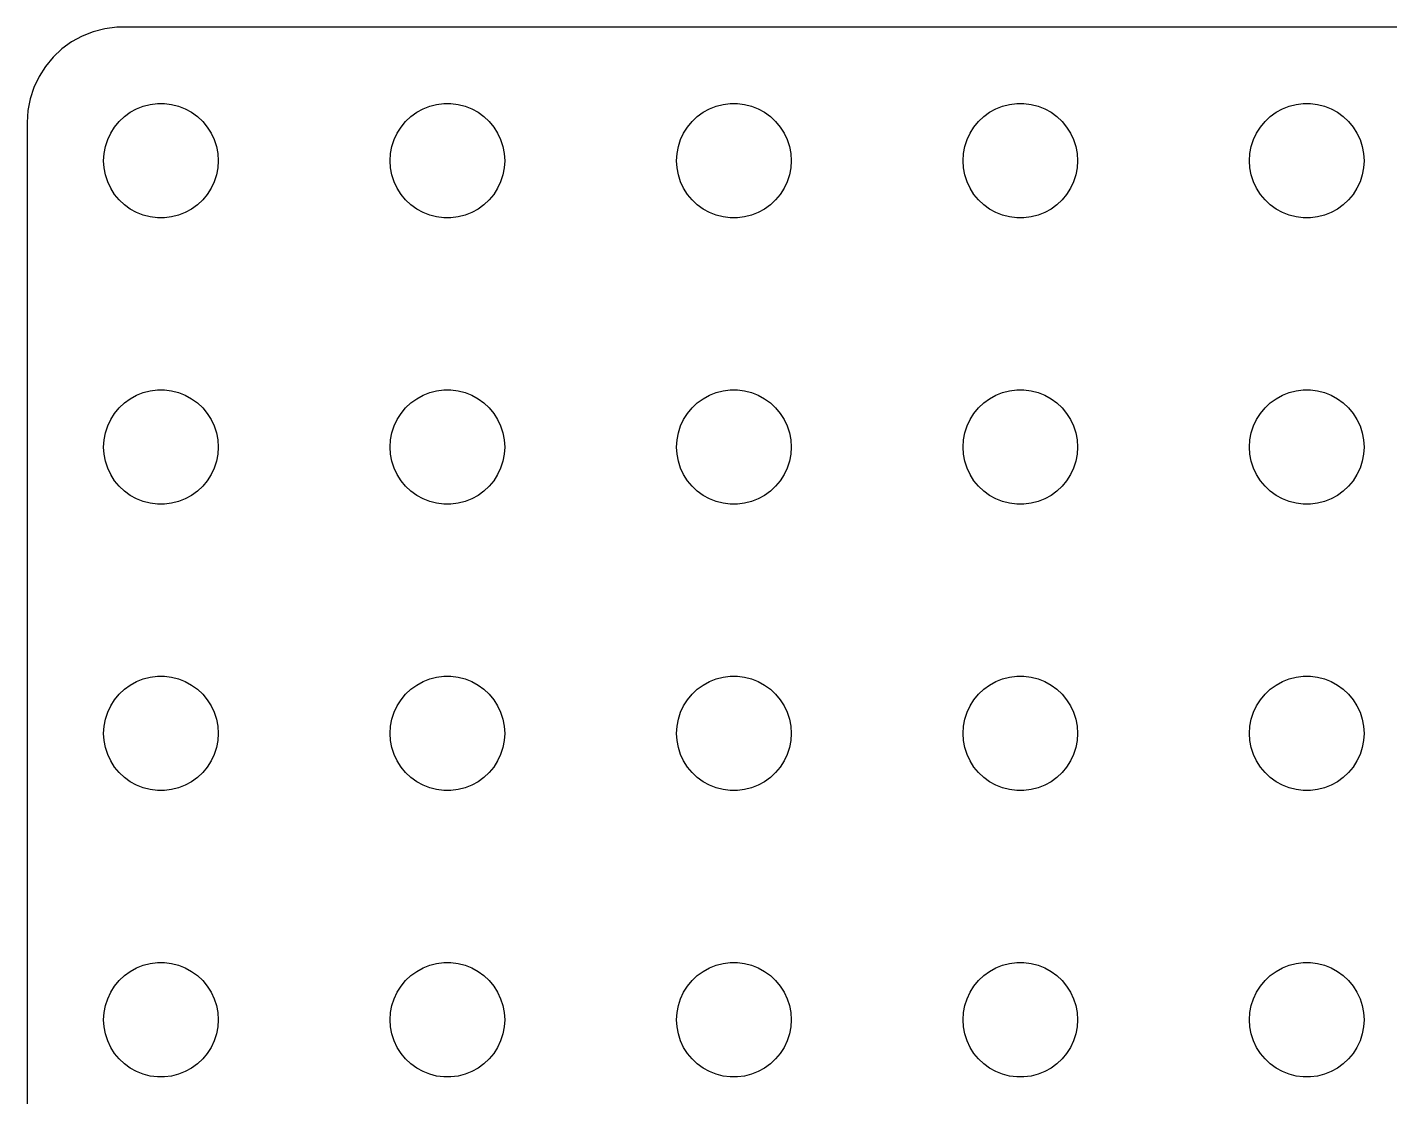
# Model space of a CAD drawing. Header units: metres. Extents: x -134 to 134, y 518 to 1078.
# Drawn here: x -134.5 to -63.2, y 794 to 850 of the extents above; entities that cross this region are included whole.
import ezdxf

# ---------------------------------------------------------------- set-up
doc = ezdxf.new("R2010")
doc.units = ezdxf.units.M

msp = doc.modelspace()

# ---------------------------------------------------------------- linework, layer by layer
for p, q in [((-131.045, 849.755), (-131.629, 849.524)), ((-130.437, 849.911), (-131.045, 849.755)), ((-129.814, 849.99), (-130.437, 849.911)), ((129.814, 849.99), (-129.814, 849.99)), ((-132.179, 849.222), (-132.687, 848.853)), ((-131.629, 849.524), (-132.179, 849.222)), ((-133.145, 848.423), (-133.545, 847.939)), ((-132.687, 848.853), (-133.145, 848.423)), ((-133.545, 847.939), (-133.882, 847.409)), ((-133.882, 847.409), (-134.149, 846.841)), ((-134.343, 846.243), (-134.461, 845.627)), ((-134.149, 846.841), (-134.343, 846.243)), ((-134.461, 845.627), (-134.5, 845)), ((-129.412, 845.312), (-129.107, 845.533)), ((-129.107, 845.533), (-128.777, 845.714)), ((-128.777, 845.714), (-128.427, 845.853)), ((-128.427, 845.853), (-128.062, 845.947)), ((-128.062, 845.947), (-127.688, 845.994)), ((-127.688, 845.994), (-127.312, 845.994)), ((-127.312, 845.994), (-126.938, 845.947)), ((-126.938, 845.947), (-126.573, 845.853)), ((-126.573, 845.853), (-126.223, 845.714)), ((-126.223, 845.714), (-125.893, 845.533)), ((-125.893, 845.533), (-125.588, 845.312)), ((-114.412, 845.312), (-114.107, 845.533)), ((-114.107, 845.533), (-113.777, 845.714)), ((-113.777, 845.714), (-113.427, 845.853)), ((-113.427, 845.853), (-113.062, 845.947)), ((-113.062, 845.947), (-112.688, 845.994)), ((-112.688, 845.994), (-112.312, 845.994)), ((-112.312, 845.994), (-111.938, 845.947)), ((-111.938, 845.947), (-111.573, 845.853)), ((-111.573, 845.853), (-111.223, 845.714)), ((-111.223, 845.714), (-110.893, 845.533)), ((-110.893, 845.533), (-110.588, 845.312)), ((-99.4123, 845.312), (-99.1075, 845.533)), ((-99.1075, 845.533), (-98.7773, 845.714)), ((-98.7773, 845.714), (-98.427, 845.853)), ((-98.427, 845.853), (-98.0621, 845.947)), ((-98.0621, 845.947), (-97.6884, 845.994)), ((-97.6884, 845.994), (-97.3116, 845.994)), ((-97.3116, 845.994), (-96.9379, 845.947)), ((-96.9379, 845.947), (-96.573, 845.853)), ((-96.573, 845.853), (-96.2227, 845.714)), ((-96.2227, 845.714), (-95.8925, 845.533)), ((-95.8925, 845.533), (-95.5877, 845.312)), ((-84.4123, 845.312), (-84.1075, 845.533)), ((-84.1075, 845.533), (-83.7773, 845.714)), ((-83.7773, 845.714), (-83.427, 845.853)), ((-83.427, 845.853), (-83.0621, 845.947)), ((-83.0621, 845.947), (-82.6884, 845.994)), ((-82.6884, 845.994), (-82.3116, 845.994)), ((-82.3116, 845.994), (-81.9379, 845.947)), ((-81.9379, 845.947), (-81.573, 845.853)), ((-81.573, 845.853), (-81.2227, 845.714)), ((-81.2227, 845.714), (-80.8925, 845.533)), ((-80.8925, 845.533), (-80.5877, 845.312)), ((-69.4123, 845.312), (-69.1075, 845.533)), ((-69.1075, 845.533), (-68.7773, 845.714)), ((-68.7773, 845.714), (-68.427, 845.853)), ((-68.427, 845.853), (-68.0621, 845.947)), ((-68.0621, 845.947), (-67.6884, 845.994)), ((-67.6884, 845.994), (-67.3116, 845.994)), ((-67.3116, 845.994), (-66.9379, 845.947)), ((-66.9379, 845.947), (-66.573, 845.853)), ((-66.573, 845.853), (-66.2227, 845.714)), ((-66.2227, 845.714), (-65.8925, 845.533)), ((-65.8925, 845.533), (-65.5877, 845.312)), ((-134.5, 845), (-134.5, 751)), ((-130.129, 844.445), (-129.927, 844.763)), ((-129.927, 844.763), (-129.687, 845.054)), ((-129.687, 845.054), (-129.412, 845.312)), ((-125.588, 845.312), (-125.313, 845.054)), ((-125.313, 845.054), (-125.073, 844.763)), ((-125.073, 844.763), (-124.871, 844.445)), ((-115.129, 844.445), (-114.927, 844.763)), ((-114.927, 844.763), (-114.687, 845.054)), ((-114.687, 845.054), (-114.412, 845.312)), ((-110.588, 845.312), (-110.313, 845.054)), ((-110.313, 845.054), (-110.073, 844.763)), ((-110.073, 844.763), (-109.871, 844.445)), ((-100.129, 844.445), (-99.927, 844.763)), ((-99.927, 844.763), (-99.6869, 845.054)), ((-99.6869, 845.054), (-99.4123, 845.312)), ((-95.5877, 845.312), (-95.3131, 845.054)), ((-95.3131, 845.054), (-95.073, 844.763)), ((-95.073, 844.763), (-94.8711, 844.445)), ((-85.1289, 844.445), (-84.927, 844.763)), ((-84.927, 844.763), (-84.6869, 845.054)), ((-84.6869, 845.054), (-84.4123, 845.312)), ((-80.5877, 845.312), (-80.3131, 845.054)), ((-80.3131, 845.054), (-80.073, 844.763)), ((-80.073, 844.763), (-79.8711, 844.445)), ((-70.1289, 844.445), (-69.927, 844.763)), ((-69.927, 844.763), (-69.6869, 845.054)), ((-69.6869, 845.054), (-69.4123, 845.312)), ((-65.5877, 845.312), (-65.3131, 845.054)), ((-65.3131, 845.054), (-65.073, 844.763)), ((-65.073, 844.763), (-64.8711, 844.445)), ((-130.406, 843.746), (-130.289, 844.104)), ((-130.289, 844.104), (-130.129, 844.445)), ((-124.871, 844.445), (-124.711, 844.104)), ((-124.711, 844.104), (-124.594, 843.746)), ((-115.406, 843.746), (-115.289, 844.104)), ((-115.289, 844.104), (-115.129, 844.445)), ((-109.871, 844.445), (-109.711, 844.104)), ((-109.711, 844.104), (-109.594, 843.746)), ((-100.406, 843.746), (-100.289, 844.104)), ((-100.289, 844.104), (-100.129, 844.445)), ((-94.8711, 844.445), (-94.7107, 844.104)), ((-94.7107, 844.104), (-94.5943, 843.746)), ((-85.4057, 843.746), (-85.2893, 844.104)), ((-85.2893, 844.104), (-85.1289, 844.445)), ((-79.8711, 844.445), (-79.7107, 844.104)), ((-79.7107, 844.104), (-79.5943, 843.746)), ((-70.4057, 843.746), (-70.2893, 844.104)), ((-70.2893, 844.104), (-70.1289, 844.445)), ((-64.8711, 844.445), (-64.7107, 844.104)), ((-64.7107, 844.104), (-64.5943, 843.746)), ((-130.5, 843), (-130.476, 843.376)), ((-130.476, 843.376), (-130.406, 843.746)), ((-124.594, 843.746), (-124.524, 843.376)), ((-124.524, 843.376), (-124.5, 843)), ((-115.5, 843), (-115.476, 843.376)), ((-115.476, 843.376), (-115.406, 843.746)), ((-109.594, 843.746), (-109.524, 843.376)), ((-109.524, 843.376), (-109.5, 843)), ((-100.5, 843), (-100.476, 843.376)), ((-100.476, 843.376), (-100.406, 843.746)), ((-94.5943, 843.746), (-94.5237, 843.376)), ((-94.5237, 843.376), (-94.5, 843)), ((-85.5, 843), (-85.4763, 843.376)), ((-85.4763, 843.376), (-85.4057, 843.746)), ((-79.5943, 843.746), (-79.5237, 843.376)), ((-79.5237, 843.376), (-79.5, 843)), ((-70.5, 843), (-70.4763, 843.376)), ((-70.4763, 843.376), (-70.4057, 843.746)), ((-64.5943, 843.746), (-64.5237, 843.376)), ((-64.5237, 843.376), (-64.5, 843)), ((-130.476, 842.624), (-130.5, 843)), ((-130.406, 842.254), (-130.476, 842.624)), ((-124.524, 842.624), (-124.594, 842.254)), ((-124.5, 843), (-124.524, 842.624)), ((-115.476, 842.624), (-115.5, 843)), ((-115.406, 842.254), (-115.476, 842.624)), ((-109.524, 842.624), (-109.594, 842.254)), ((-109.5, 843), (-109.524, 842.624)), ((-100.476, 842.624), (-100.5, 843)), ((-100.406, 842.254), (-100.476, 842.624)), ((-94.5237, 842.624), (-94.5943, 842.254)), ((-94.5, 843), (-94.5237, 842.624)), ((-85.4763, 842.624), (-85.5, 843)), ((-85.4057, 842.254), (-85.4763, 842.624)), ((-79.5237, 842.624), (-79.5943, 842.254)), ((-79.5, 843), (-79.5237, 842.624)), ((-70.4763, 842.624), (-70.5, 843)), ((-70.4057, 842.254), (-70.4763, 842.624)), ((-64.5237, 842.624), (-64.5943, 842.254)), ((-64.5, 843), (-64.5237, 842.624)), ((-130.289, 841.896), (-130.406, 842.254)), ((-130.129, 841.555), (-130.289, 841.896)), ((-124.711, 841.896), (-124.871, 841.555)), ((-124.594, 842.254), (-124.711, 841.896)), ((-115.289, 841.896), (-115.406, 842.254)), ((-115.129, 841.555), (-115.289, 841.896)), ((-109.711, 841.896), (-109.871, 841.555)), ((-109.594, 842.254), (-109.711, 841.896)), ((-100.289, 841.896), (-100.406, 842.254)), ((-100.129, 841.555), (-100.289, 841.896)), ((-94.7107, 841.896), (-94.8711, 841.555)), ((-94.5943, 842.254), (-94.7107, 841.896)), ((-85.2893, 841.896), (-85.4057, 842.254)), ((-85.1289, 841.555), (-85.2893, 841.896)), ((-79.7107, 841.896), (-79.8711, 841.555)), ((-79.5943, 842.254), (-79.7107, 841.896)), ((-70.2893, 841.896), (-70.4057, 842.254)), ((-70.1289, 841.555), (-70.2893, 841.896)), ((-64.7107, 841.896), (-64.8711, 841.555)), ((-64.5943, 842.254), (-64.7107, 841.896)), ((-129.927, 841.237), (-130.129, 841.555)), ((-129.687, 840.946), (-129.927, 841.237)), ((-125.073, 841.237), (-125.313, 840.946)), ((-124.871, 841.555), (-125.073, 841.237)), ((-114.927, 841.237), (-115.129, 841.555)), ((-114.687, 840.946), (-114.927, 841.237)), ((-110.073, 841.237), (-110.313, 840.946)), ((-109.871, 841.555), (-110.073, 841.237)), ((-99.927, 841.237), (-100.129, 841.555)), ((-99.6869, 840.946), (-99.927, 841.237)), ((-95.073, 841.237), (-95.3131, 840.946)), ((-94.8711, 841.555), (-95.073, 841.237)), ((-84.927, 841.237), (-85.1289, 841.555)), ((-84.6869, 840.946), (-84.927, 841.237)), ((-80.073, 841.237), (-80.3131, 840.946)), ((-79.8711, 841.555), (-80.073, 841.237)), ((-69.927, 841.237), (-70.1289, 841.555)), ((-69.6869, 840.946), (-69.927, 841.237)), ((-65.073, 841.237), (-65.3131, 840.946)), ((-64.8711, 841.555), (-65.073, 841.237)), ((-129.412, 840.688), (-129.687, 840.946)), ((-129.107, 840.467), (-129.412, 840.688)), ((-128.777, 840.286), (-129.107, 840.467)), ((-125.893, 840.467), (-126.223, 840.286)), ((-125.588, 840.688), (-125.893, 840.467)), ((-125.313, 840.946), (-125.588, 840.688)), ((-114.412, 840.688), (-114.687, 840.946)), ((-114.107, 840.467), (-114.412, 840.688)), ((-113.777, 840.286), (-114.107, 840.467)), ((-110.893, 840.467), (-111.223, 840.286)), ((-110.588, 840.688), (-110.893, 840.467)), ((-110.313, 840.946), (-110.588, 840.688)), ((-99.4123, 840.688), (-99.6869, 840.946)), ((-99.1075, 840.467), (-99.4123, 840.688)), ((-98.7773, 840.286), (-99.1075, 840.467)), ((-95.8925, 840.467), (-96.2227, 840.286)), ((-95.5877, 840.688), (-95.8925, 840.467)), ((-95.3131, 840.946), (-95.5877, 840.688)), ((-84.4123, 840.688), (-84.6869, 840.946)), ((-84.1075, 840.467), (-84.4123, 840.688)), ((-83.7773, 840.286), (-84.1075, 840.467)), ((-80.8925, 840.467), (-81.2227, 840.286)), ((-80.5877, 840.688), (-80.8925, 840.467)), ((-80.3131, 840.946), (-80.5877, 840.688)), ((-69.4123, 840.688), (-69.6869, 840.946)), ((-69.1075, 840.467), (-69.4123, 840.688)), ((-68.7773, 840.286), (-69.1075, 840.467)), ((-65.8925, 840.467), (-66.2227, 840.286)), ((-65.5877, 840.688), (-65.8925, 840.467)), ((-65.3131, 840.946), (-65.5877, 840.688)), ((-128.427, 840.147), (-128.777, 840.286)), ((-128.062, 840.053), (-128.427, 840.147)), ((-127.688, 840.006), (-128.062, 840.053)), ((-127.312, 840.006), (-127.688, 840.006)), ((-126.938, 840.053), (-127.312, 840.006)), ((-126.573, 840.147), (-126.938, 840.053)), ((-126.223, 840.286), (-126.573, 840.147)), ((-113.427, 840.147), (-113.777, 840.286)), ((-113.062, 840.053), (-113.427, 840.147)), ((-112.688, 840.006), (-113.062, 840.053)), ((-112.312, 840.006), (-112.688, 840.006)), ((-111.938, 840.053), (-112.312, 840.006)), ((-111.573, 840.147), (-111.938, 840.053)), ((-111.223, 840.286), (-111.573, 840.147)), ((-98.427, 840.147), (-98.7773, 840.286)), ((-98.0621, 840.053), (-98.427, 840.147)), ((-97.6884, 840.006), (-98.0621, 840.053)), ((-97.3116, 840.006), (-97.6884, 840.006)), ((-96.9379, 840.053), (-97.3116, 840.006)), ((-96.573, 840.147), (-96.9379, 840.053)), ((-96.2227, 840.286), (-96.573, 840.147)), ((-83.427, 840.147), (-83.7773, 840.286)), ((-83.0621, 840.053), (-83.427, 840.147)), ((-82.6884, 840.006), (-83.0621, 840.053)), ((-82.3116, 840.006), (-82.6884, 840.006)), ((-81.9379, 840.053), (-82.3116, 840.006)), ((-81.573, 840.147), (-81.9379, 840.053)), ((-81.2227, 840.286), (-81.573, 840.147)), ((-68.427, 840.147), (-68.7773, 840.286)), ((-68.0621, 840.053), (-68.427, 840.147)), ((-67.6884, 840.006), (-68.0621, 840.053)), ((-67.3116, 840.006), (-67.6884, 840.006)), ((-66.9379, 840.053), (-67.3116, 840.006)), ((-66.573, 840.147), (-66.9379, 840.053)), ((-66.2227, 840.286), (-66.573, 840.147)), ((-129.412, 830.312), (-129.107, 830.533)), ((-129.107, 830.533), (-128.777, 830.714)), ((-128.777, 830.714), (-128.427, 830.853)), ((-128.427, 830.853), (-128.062, 830.947)), ((-128.062, 830.947), (-127.688, 830.994)), ((-127.688, 830.994), (-127.312, 830.994)), ((-127.312, 830.994), (-126.938, 830.947)), ((-126.938, 830.947), (-126.573, 830.853)), ((-126.573, 830.853), (-126.223, 830.714)), ((-126.223, 830.714), (-125.893, 830.533)), ((-125.893, 830.533), (-125.588, 830.312)), ((-114.412, 830.312), (-114.107, 830.533)), ((-114.107, 830.533), (-113.777, 830.714)), ((-113.777, 830.714), (-113.427, 830.853)), ((-113.427, 830.853), (-113.062, 830.947)), ((-113.062, 830.947), (-112.688, 830.994)), ((-112.688, 830.994), (-112.312, 830.994)), ((-112.312, 830.994), (-111.938, 830.947)), ((-111.938, 830.947), (-111.573, 830.853)), ((-111.573, 830.853), (-111.223, 830.714)), ((-111.223, 830.714), (-110.893, 830.533)), ((-110.893, 830.533), (-110.588, 830.312)), ((-99.4123, 830.312), (-99.1075, 830.533)), ((-99.1075, 830.533), (-98.7773, 830.714)), ((-98.7773, 830.714), (-98.427, 830.853)), ((-98.427, 830.853), (-98.0621, 830.947)), ((-98.0621, 830.947), (-97.6884, 830.994)), ((-97.6884, 830.994), (-97.3116, 830.994)), ((-97.3116, 830.994), (-96.9379, 830.947)), ((-96.9379, 830.947), (-96.573, 830.853)), ((-96.573, 830.853), (-96.2227, 830.714)), ((-96.2227, 830.714), (-95.8925, 830.533)), ((-95.8925, 830.533), (-95.5877, 830.312)), ((-84.4123, 830.312), (-84.1075, 830.533)), ((-84.1075, 830.533), (-83.7773, 830.714)), ((-83.7773, 830.714), (-83.427, 830.853)), ((-83.427, 830.853), (-83.0621, 830.947)), ((-83.0621, 830.947), (-82.6884, 830.994)), ((-82.6884, 830.994), (-82.3116, 830.994)), ((-82.3116, 830.994), (-81.9379, 830.947)), ((-81.9379, 830.947), (-81.573, 830.853)), ((-81.573, 830.853), (-81.2227, 830.714)), ((-81.2227, 830.714), (-80.8925, 830.533)), ((-80.8925, 830.533), (-80.5877, 830.312)), ((-69.4123, 830.312), (-69.1075, 830.533)), ((-69.1075, 830.533), (-68.7773, 830.714)), ((-68.7773, 830.714), (-68.427, 830.853)), ((-68.427, 830.853), (-68.0621, 830.947)), ((-68.0621, 830.947), (-67.6884, 830.994)), ((-67.6884, 830.994), (-67.3116, 830.994)), ((-67.3116, 830.994), (-66.9379, 830.947)), ((-66.9379, 830.947), (-66.573, 830.853)), ((-66.573, 830.853), (-66.2227, 830.714)), ((-66.2227, 830.714), (-65.8925, 830.533)), ((-65.8925, 830.533), (-65.5877, 830.312)), ((-130.129, 829.445), (-129.927, 829.763)), ((-129.927, 829.763), (-129.687, 830.054)), ((-129.687, 830.054), (-129.412, 830.312)), ((-125.588, 830.312), (-125.313, 830.054)), ((-125.313, 830.054), (-125.073, 829.763)), ((-125.073, 829.763), (-124.871, 829.445)), ((-115.129, 829.445), (-114.927, 829.763)), ((-114.927, 829.763), (-114.687, 830.054)), ((-114.687, 830.054), (-114.412, 830.312)), ((-110.588, 830.312), (-110.313, 830.054)), ((-110.313, 830.054), (-110.073, 829.763)), ((-110.073, 829.763), (-109.871, 829.445)), ((-100.129, 829.445), (-99.927, 829.763)), ((-99.927, 829.763), (-99.6869, 830.054)), ((-99.6869, 830.054), (-99.4123, 830.312)), ((-95.5877, 830.312), (-95.3131, 830.054)), ((-95.3131, 830.054), (-95.073, 829.763)), ((-95.073, 829.763), (-94.8711, 829.445)), ((-85.1289, 829.445), (-84.927, 829.763)), ((-84.927, 829.763), (-84.6869, 830.054)), ((-84.6869, 830.054), (-84.4123, 830.312)), ((-80.5877, 830.312), (-80.3131, 830.054)), ((-80.3131, 830.054), (-80.073, 829.763)), ((-80.073, 829.763), (-79.8711, 829.445)), ((-70.1289, 829.445), (-69.927, 829.763)), ((-69.927, 829.763), (-69.6869, 830.054)), ((-69.6869, 830.054), (-69.4123, 830.312)), ((-65.5877, 830.312), (-65.3131, 830.054)), ((-65.3131, 830.054), (-65.073, 829.763)), ((-65.073, 829.763), (-64.8711, 829.445)), ((-130.406, 828.746), (-130.289, 829.104)), ((-130.289, 829.104), (-130.129, 829.445)), ((-124.871, 829.445), (-124.711, 829.104)), ((-124.711, 829.104), (-124.594, 828.746)), ((-115.406, 828.746), (-115.289, 829.104)), ((-115.289, 829.104), (-115.129, 829.445)), ((-109.871, 829.445), (-109.711, 829.104)), ((-109.711, 829.104), (-109.594, 828.746)), ((-100.406, 828.746), (-100.289, 829.104)), ((-100.289, 829.104), (-100.129, 829.445)), ((-94.8711, 829.445), (-94.7107, 829.104)), ((-94.7107, 829.104), (-94.5943, 828.746)), ((-85.4057, 828.746), (-85.2893, 829.104)), ((-85.2893, 829.104), (-85.1289, 829.445)), ((-79.8711, 829.445), (-79.7107, 829.104)), ((-79.7107, 829.104), (-79.5943, 828.746)), ((-70.4057, 828.746), (-70.2893, 829.104)), ((-70.2893, 829.104), (-70.1289, 829.445)), ((-64.8711, 829.445), (-64.7107, 829.104)), ((-64.7107, 829.104), (-64.5943, 828.746)), ((-130.5, 828), (-130.476, 828.376)), ((-130.476, 828.376), (-130.406, 828.746)), ((-124.594, 828.746), (-124.524, 828.376)), ((-124.524, 828.376), (-124.5, 828)), ((-115.5, 828), (-115.476, 828.376)), ((-115.476, 828.376), (-115.406, 828.746)), ((-109.594, 828.746), (-109.524, 828.376)), ((-109.524, 828.376), (-109.5, 828)), ((-100.5, 828), (-100.476, 828.376)), ((-100.476, 828.376), (-100.406, 828.746)), ((-94.5943, 828.746), (-94.5237, 828.376)), ((-94.5237, 828.376), (-94.5, 828)), ((-85.5, 828), (-85.4763, 828.376)), ((-85.4763, 828.376), (-85.4057, 828.746)), ((-79.5943, 828.746), (-79.5237, 828.376)), ((-79.5237, 828.376), (-79.5, 828)), ((-70.5, 828), (-70.4763, 828.376)), ((-70.4763, 828.376), (-70.4057, 828.746)), ((-64.5943, 828.746), (-64.5237, 828.376)), ((-64.5237, 828.376), (-64.5, 828)), ((-130.476, 827.624), (-130.5, 828)), ((-130.406, 827.254), (-130.476, 827.624)), ((-124.524, 827.624), (-124.594, 827.254)), ((-124.5, 828), (-124.524, 827.624)), ((-115.476, 827.624), (-115.5, 828)), ((-115.406, 827.254), (-115.476, 827.624)), ((-109.524, 827.624), (-109.594, 827.254)), ((-109.5, 828), (-109.524, 827.624)), ((-100.476, 827.624), (-100.5, 828)), ((-100.406, 827.254), (-100.476, 827.624)), ((-94.5237, 827.624), (-94.5943, 827.254)), ((-94.5, 828), (-94.5237, 827.624)), ((-85.4763, 827.624), (-85.5, 828)), ((-85.4057, 827.254), (-85.4763, 827.624)), ((-79.5237, 827.624), (-79.5943, 827.254)), ((-79.5, 828), (-79.5237, 827.624)), ((-70.4763, 827.624), (-70.5, 828)), ((-70.4057, 827.254), (-70.4763, 827.624)), ((-64.5237, 827.624), (-64.5943, 827.254)), ((-64.5, 828), (-64.5237, 827.624)), ((-130.289, 826.896), (-130.406, 827.254)), ((-130.129, 826.555), (-130.289, 826.896)), ((-124.711, 826.896), (-124.871, 826.555)), ((-124.594, 827.254), (-124.711, 826.896)), ((-115.289, 826.896), (-115.406, 827.254)), ((-115.129, 826.555), (-115.289, 826.896)), ((-109.711, 826.896), (-109.871, 826.555)), ((-109.594, 827.254), (-109.711, 826.896)), ((-100.289, 826.896), (-100.406, 827.254)), ((-100.129, 826.555), (-100.289, 826.896)), ((-94.7107, 826.896), (-94.8711, 826.555)), ((-94.5943, 827.254), (-94.7107, 826.896)), ((-85.2893, 826.896), (-85.4057, 827.254)), ((-85.1289, 826.555), (-85.2893, 826.896)), ((-79.7107, 826.896), (-79.8711, 826.555)), ((-79.5943, 827.254), (-79.7107, 826.896)), ((-70.2893, 826.896), (-70.4057, 827.254)), ((-70.1289, 826.555), (-70.2893, 826.896)), ((-64.7107, 826.896), (-64.8711, 826.555)), ((-64.5943, 827.254), (-64.7107, 826.896)), ((-129.927, 826.237), (-130.129, 826.555)), ((-129.687, 825.946), (-129.927, 826.237)), ((-125.073, 826.237), (-125.313, 825.946)), ((-124.871, 826.555), (-125.073, 826.237)), ((-114.927, 826.237), (-115.129, 826.555)), ((-114.687, 825.946), (-114.927, 826.237)), ((-110.073, 826.237), (-110.313, 825.946)), ((-109.871, 826.555), (-110.073, 826.237)), ((-99.927, 826.237), (-100.129, 826.555)), ((-99.6869, 825.946), (-99.927, 826.237)), ((-95.073, 826.237), (-95.3131, 825.946)), ((-94.8711, 826.555), (-95.073, 826.237)), ((-84.927, 826.237), (-85.1289, 826.555)), ((-84.6869, 825.946), (-84.927, 826.237)), ((-80.073, 826.237), (-80.3131, 825.946)), ((-79.8711, 826.555), (-80.073, 826.237)), ((-69.927, 826.237), (-70.1289, 826.555)), ((-69.6869, 825.946), (-69.927, 826.237)), ((-65.073, 826.237), (-65.3131, 825.946)), ((-64.8711, 826.555), (-65.073, 826.237)), ((-129.412, 825.688), (-129.687, 825.946)), ((-129.107, 825.467), (-129.412, 825.688)), ((-128.777, 825.286), (-129.107, 825.467)), ((-125.893, 825.467), (-126.223, 825.286)), ((-125.588, 825.688), (-125.893, 825.467)), ((-125.313, 825.946), (-125.588, 825.688)), ((-114.412, 825.688), (-114.687, 825.946)), ((-114.107, 825.467), (-114.412, 825.688)), ((-113.777, 825.286), (-114.107, 825.467)), ((-110.893, 825.467), (-111.223, 825.286)), ((-110.588, 825.688), (-110.893, 825.467)), ((-110.313, 825.946), (-110.588, 825.688)), ((-99.4123, 825.688), (-99.6869, 825.946)), ((-99.1075, 825.467), (-99.4123, 825.688)), ((-98.7773, 825.286), (-99.1075, 825.467)), ((-95.8925, 825.467), (-96.2227, 825.286)), ((-95.5877, 825.688), (-95.8925, 825.467)), ((-95.3131, 825.946), (-95.5877, 825.688)), ((-84.4123, 825.688), (-84.6869, 825.946)), ((-84.1075, 825.467), (-84.4123, 825.688)), ((-83.7773, 825.286), (-84.1075, 825.467)), ((-80.8925, 825.467), (-81.2227, 825.286)), ((-80.5877, 825.688), (-80.8925, 825.467)), ((-80.3131, 825.946), (-80.5877, 825.688)), ((-69.4123, 825.688), (-69.6869, 825.946)), ((-69.1075, 825.467), (-69.4123, 825.688)), ((-68.7773, 825.286), (-69.1075, 825.467)), ((-65.8925, 825.467), (-66.2227, 825.286)), ((-65.5877, 825.688), (-65.8925, 825.467)), ((-65.3131, 825.946), (-65.5877, 825.688)), ((-128.427, 825.147), (-128.777, 825.286)), ((-128.062, 825.053), (-128.427, 825.147)), ((-127.688, 825.006), (-128.062, 825.053)), ((-127.312, 825.006), (-127.688, 825.006)), ((-126.938, 825.053), (-127.312, 825.006)), ((-126.573, 825.147), (-126.938, 825.053)), ((-126.223, 825.286), (-126.573, 825.147)), ((-113.427, 825.147), (-113.777, 825.286)), ((-113.062, 825.053), (-113.427, 825.147)), ((-112.688, 825.006), (-113.062, 825.053)), ((-112.312, 825.006), (-112.688, 825.006)), ((-111.938, 825.053), (-112.312, 825.006)), ((-111.573, 825.147), (-111.938, 825.053)), ((-111.223, 825.286), (-111.573, 825.147)), ((-98.427, 825.147), (-98.7773, 825.286)), ((-98.0621, 825.053), (-98.427, 825.147)), ((-97.6884, 825.006), (-98.0621, 825.053)), ((-97.3116, 825.006), (-97.6884, 825.006)), ((-96.9379, 825.053), (-97.3116, 825.006)), ((-96.573, 825.147), (-96.9379, 825.053)), ((-96.2227, 825.286), (-96.573, 825.147)), ((-83.427, 825.147), (-83.7773, 825.286)), ((-83.0621, 825.053), (-83.427, 825.147)), ((-82.6884, 825.006), (-83.0621, 825.053)), ((-82.3116, 825.006), (-82.6884, 825.006)), ((-81.9379, 825.053), (-82.3116, 825.006)), ((-81.573, 825.147), (-81.9379, 825.053)), ((-81.2227, 825.286), (-81.573, 825.147)), ((-68.427, 825.147), (-68.7773, 825.286)), ((-68.0621, 825.053), (-68.427, 825.147)), ((-67.6884, 825.006), (-68.0621, 825.053)), ((-67.3116, 825.006), (-67.6884, 825.006)), ((-66.9379, 825.053), (-67.3116, 825.006)), ((-66.573, 825.147), (-66.9379, 825.053)), ((-66.2227, 825.286), (-66.573, 825.147)), ((-129.412, 815.312), (-129.107, 815.533)), ((-129.107, 815.533), (-128.777, 815.714)), ((-128.777, 815.714), (-128.427, 815.853)), ((-128.427, 815.853), (-128.062, 815.947)), ((-128.062, 815.947), (-127.688, 815.994)), ((-127.688, 815.994), (-127.312, 815.994)), ((-127.312, 815.994), (-126.938, 815.947)), ((-126.938, 815.947), (-126.573, 815.853)), ((-126.573, 815.853), (-126.223, 815.714)), ((-126.223, 815.714), (-125.893, 815.533)), ((-125.893, 815.533), (-125.588, 815.312)), ((-114.412, 815.312), (-114.107, 815.533)), ((-114.107, 815.533), (-113.777, 815.714)), ((-113.777, 815.714), (-113.427, 815.853)), ((-113.427, 815.853), (-113.062, 815.947)), ((-113.062, 815.947), (-112.688, 815.994)), ((-112.688, 815.994), (-112.312, 815.994)), ((-112.312, 815.994), (-111.938, 815.947)), ((-111.938, 815.947), (-111.573, 815.853)), ((-111.573, 815.853), (-111.223, 815.714)), ((-111.223, 815.714), (-110.893, 815.533)), ((-110.893, 815.533), (-110.588, 815.312)), ((-99.4123, 815.312), (-99.1075, 815.533)), ((-99.1075, 815.533), (-98.7773, 815.714)), ((-98.7773, 815.714), (-98.427, 815.853)), ((-98.427, 815.853), (-98.0621, 815.947)), ((-98.0621, 815.947), (-97.6884, 815.994)), ((-97.6884, 815.994), (-97.3116, 815.994)), ((-97.3116, 815.994), (-96.9379, 815.947)), ((-96.9379, 815.947), (-96.573, 815.853)), ((-96.573, 815.853), (-96.2227, 815.714)), ((-96.2227, 815.714), (-95.8925, 815.533)), ((-95.8925, 815.533), (-95.5877, 815.312)), ((-84.4123, 815.312), (-84.1075, 815.533)), ((-84.1075, 815.533), (-83.7773, 815.714)), ((-83.7773, 815.714), (-83.427, 815.853)), ((-83.427, 815.853), (-83.0621, 815.947)), ((-83.0621, 815.947), (-82.6884, 815.994)), ((-82.6884, 815.994), (-82.3116, 815.994)), ((-82.3116, 815.994), (-81.9379, 815.947)), ((-81.9379, 815.947), (-81.573, 815.853)), ((-81.573, 815.853), (-81.2227, 815.714)), ((-81.2227, 815.714), (-80.8925, 815.533)), ((-80.8925, 815.533), (-80.5877, 815.312)), ((-69.4123, 815.312), (-69.1075, 815.533)), ((-69.1075, 815.533), (-68.7773, 815.714)), ((-68.7773, 815.714), (-68.427, 815.853)), ((-68.427, 815.853), (-68.0621, 815.947)), ((-68.0621, 815.947), (-67.6884, 815.994)), ((-67.6884, 815.994), (-67.3116, 815.994)), ((-67.3116, 815.994), (-66.9379, 815.947)), ((-66.9379, 815.947), (-66.573, 815.853)), ((-66.573, 815.853), (-66.2227, 815.714)), ((-66.2227, 815.714), (-65.8925, 815.533)), ((-65.8925, 815.533), (-65.5877, 815.312)), ((-130.129, 814.445), (-129.927, 814.763)), ((-129.927, 814.763), (-129.687, 815.054)), ((-129.687, 815.054), (-129.412, 815.312)), ((-125.588, 815.312), (-125.313, 815.054)), ((-125.313, 815.054), (-125.073, 814.763)), ((-125.073, 814.763), (-124.871, 814.445)), ((-115.129, 814.445), (-114.927, 814.763)), ((-114.927, 814.763), (-114.687, 815.054)), ((-114.687, 815.054), (-114.412, 815.312)), ((-110.588, 815.312), (-110.313, 815.054)), ((-110.313, 815.054), (-110.073, 814.763)), ((-110.073, 814.763), (-109.871, 814.445)), ((-100.129, 814.445), (-99.927, 814.763)), ((-99.927, 814.763), (-99.6869, 815.054)), ((-99.6869, 815.054), (-99.4123, 815.312)), ((-95.5877, 815.312), (-95.3131, 815.054)), ((-95.3131, 815.054), (-95.073, 814.763)), ((-95.073, 814.763), (-94.8711, 814.445)), ((-85.1289, 814.445), (-84.927, 814.763)), ((-84.927, 814.763), (-84.6869, 815.054)), ((-84.6869, 815.054), (-84.4123, 815.312)), ((-80.5877, 815.312), (-80.3131, 815.054)), ((-80.3131, 815.054), (-80.073, 814.763)), ((-80.073, 814.763), (-79.8711, 814.445)), ((-70.1289, 814.445), (-69.927, 814.763)), ((-69.927, 814.763), (-69.6869, 815.054)), ((-69.6869, 815.054), (-69.4123, 815.312)), ((-65.5877, 815.312), (-65.3131, 815.054)), ((-65.3131, 815.054), (-65.073, 814.763)), ((-65.073, 814.763), (-64.8711, 814.445)), ((-130.406, 813.746), (-130.289, 814.104)), ((-130.289, 814.104), (-130.129, 814.445)), ((-124.871, 814.445), (-124.711, 814.104)), ((-124.711, 814.104), (-124.594, 813.746)), ((-115.406, 813.746), (-115.289, 814.104)), ((-115.289, 814.104), (-115.129, 814.445)), ((-109.871, 814.445), (-109.711, 814.104)), ((-109.711, 814.104), (-109.594, 813.746)), ((-100.406, 813.746), (-100.289, 814.104)), ((-100.289, 814.104), (-100.129, 814.445)), ((-94.8711, 814.445), (-94.7107, 814.104)), ((-94.7107, 814.104), (-94.5943, 813.746)), ((-85.4057, 813.746), (-85.2893, 814.104)), ((-85.2893, 814.104), (-85.1289, 814.445)), ((-79.8711, 814.445), (-79.7107, 814.104)), ((-79.7107, 814.104), (-79.5943, 813.746)), ((-70.4057, 813.746), (-70.2893, 814.104)), ((-70.2893, 814.104), (-70.1289, 814.445)), ((-64.8711, 814.445), (-64.7107, 814.104)), ((-64.7107, 814.104), (-64.5943, 813.746)), ((-130.5, 813), (-130.476, 813.376)), ((-130.476, 813.376), (-130.406, 813.746)), ((-124.594, 813.746), (-124.524, 813.376)), ((-124.524, 813.376), (-124.5, 813)), ((-115.5, 813), (-115.476, 813.376)), ((-115.476, 813.376), (-115.406, 813.746)), ((-109.594, 813.746), (-109.524, 813.376)), ((-109.524, 813.376), (-109.5, 813)), ((-100.5, 813), (-100.476, 813.376)), ((-100.476, 813.376), (-100.406, 813.746)), ((-94.5943, 813.746), (-94.5237, 813.376)), ((-94.5237, 813.376), (-94.5, 813)), ((-85.5, 813), (-85.4763, 813.376)), ((-85.4763, 813.376), (-85.4057, 813.746)), ((-79.5943, 813.746), (-79.5237, 813.376)), ((-79.5237, 813.376), (-79.5, 813)), ((-70.5, 813), (-70.4763, 813.376)), ((-70.4763, 813.376), (-70.4057, 813.746)), ((-64.5943, 813.746), (-64.5237, 813.376)), ((-64.5237, 813.376), (-64.5, 813)), ((-130.476, 812.624), (-130.5, 813)), ((-130.406, 812.254), (-130.476, 812.624)), ((-124.524, 812.624), (-124.594, 812.254)), ((-124.5, 813), (-124.524, 812.624)), ((-115.476, 812.624), (-115.5, 813)), ((-115.406, 812.254), (-115.476, 812.624)), ((-109.524, 812.624), (-109.594, 812.254)), ((-109.5, 813), (-109.524, 812.624)), ((-100.476, 812.624), (-100.5, 813)), ((-100.406, 812.254), (-100.476, 812.624)), ((-94.5237, 812.624), (-94.5943, 812.254)), ((-94.5, 813), (-94.5237, 812.624)), ((-85.4763, 812.624), (-85.5, 813)), ((-85.4057, 812.254), (-85.4763, 812.624)), ((-79.5237, 812.624), (-79.5943, 812.254)), ((-79.5, 813), (-79.5237, 812.624)), ((-70.4763, 812.624), (-70.5, 813)), ((-70.4057, 812.254), (-70.4763, 812.624)), ((-64.5237, 812.624), (-64.5943, 812.254)), ((-64.5, 813), (-64.5237, 812.624)), ((-130.289, 811.896), (-130.406, 812.254)), ((-124.594, 812.254), (-124.711, 811.896)), ((-115.289, 811.896), (-115.406, 812.254)), ((-109.594, 812.254), (-109.711, 811.896)), ((-100.289, 811.896), (-100.406, 812.254)), ((-94.5943, 812.254), (-94.7107, 811.896)), ((-85.2893, 811.896), (-85.4057, 812.254)), ((-79.5943, 812.254), (-79.7107, 811.896)), ((-70.2893, 811.896), (-70.4057, 812.254)), ((-64.5943, 812.254), (-64.7107, 811.896)), ((-130.129, 811.555), (-130.289, 811.896)), ((-129.927, 811.237), (-130.129, 811.555)), ((-129.687, 810.946), (-129.927, 811.237)), ((-125.073, 811.237), (-125.313, 810.946)), ((-124.871, 811.555), (-125.073, 811.237)), ((-124.711, 811.896), (-124.871, 811.555)), ((-115.129, 811.555), (-115.289, 811.896)), ((-114.927, 811.237), (-115.129, 811.555)), ((-114.687, 810.946), (-114.927, 811.237)), ((-110.073, 811.237), (-110.313, 810.946)), ((-109.871, 811.555), (-110.073, 811.237)), ((-109.711, 811.896), (-109.871, 811.555)), ((-100.129, 811.555), (-100.289, 811.896)), ((-99.927, 811.237), (-100.129, 811.555)), ((-99.6869, 810.946), (-99.927, 811.237)), ((-95.073, 811.237), (-95.3131, 810.946)), ((-94.8711, 811.555), (-95.073, 811.237)), ((-94.7107, 811.896), (-94.8711, 811.555)), ((-85.1289, 811.555), (-85.2893, 811.896)), ((-84.927, 811.237), (-85.1289, 811.555)), ((-84.6869, 810.946), (-84.927, 811.237)), ((-80.073, 811.237), (-80.3131, 810.946)), ((-79.8711, 811.555), (-80.073, 811.237)), ((-79.7107, 811.896), (-79.8711, 811.555)), ((-70.1289, 811.555), (-70.2893, 811.896)), ((-69.927, 811.237), (-70.1289, 811.555)), ((-69.6869, 810.946), (-69.927, 811.237)), ((-65.073, 811.237), (-65.3131, 810.946)), ((-64.8711, 811.555), (-65.073, 811.237)), ((-64.7107, 811.896), (-64.8711, 811.555)), ((-129.412, 810.688), (-129.687, 810.946)), ((-129.107, 810.467), (-129.412, 810.688)), ((-125.588, 810.688), (-125.893, 810.467)), ((-125.313, 810.946), (-125.588, 810.688)), ((-114.412, 810.688), (-114.687, 810.946)), ((-114.107, 810.467), (-114.412, 810.688)), ((-110.588, 810.688), (-110.893, 810.467)), ((-110.313, 810.946), (-110.588, 810.688)), ((-99.4123, 810.688), (-99.6869, 810.946)), ((-99.1075, 810.467), (-99.4123, 810.688)), ((-95.5877, 810.688), (-95.8925, 810.467)), ((-95.3131, 810.946), (-95.5877, 810.688)), ((-84.4123, 810.688), (-84.6869, 810.946)), ((-84.1075, 810.467), (-84.4123, 810.688)), ((-80.5877, 810.688), (-80.8925, 810.467)), ((-80.3131, 810.946), (-80.5877, 810.688)), ((-69.4123, 810.688), (-69.6869, 810.946)), ((-69.1075, 810.467), (-69.4123, 810.688)), ((-65.5877, 810.688), (-65.8925, 810.467)), ((-65.3131, 810.946), (-65.5877, 810.688)), ((-128.777, 810.286), (-129.107, 810.467)), ((-128.427, 810.147), (-128.777, 810.286)), ((-128.062, 810.053), (-128.427, 810.147)), ((-127.688, 810.006), (-128.062, 810.053)), ((-127.312, 810.006), (-127.688, 810.006)), ((-126.938, 810.053), (-127.312, 810.006)), ((-126.573, 810.147), (-126.938, 810.053)), ((-126.223, 810.286), (-126.573, 810.147)), ((-125.893, 810.467), (-126.223, 810.286)), ((-113.777, 810.286), (-114.107, 810.467)), ((-113.427, 810.147), (-113.777, 810.286)), ((-113.062, 810.053), (-113.427, 810.147)), ((-112.688, 810.006), (-113.062, 810.053)), ((-112.312, 810.006), (-112.688, 810.006)), ((-111.938, 810.053), (-112.312, 810.006)), ((-111.573, 810.147), (-111.938, 810.053)), ((-111.223, 810.286), (-111.573, 810.147)), ((-110.893, 810.467), (-111.223, 810.286)), ((-98.7773, 810.286), (-99.1075, 810.467)), ((-98.427, 810.147), (-98.7773, 810.286)), ((-98.0621, 810.053), (-98.427, 810.147)), ((-97.6884, 810.006), (-98.0621, 810.053)), ((-97.3116, 810.006), (-97.6884, 810.006)), ((-96.9379, 810.053), (-97.3116, 810.006)), ((-96.573, 810.147), (-96.9379, 810.053)), ((-96.2227, 810.286), (-96.573, 810.147)), ((-95.8925, 810.467), (-96.2227, 810.286)), ((-83.7773, 810.286), (-84.1075, 810.467)), ((-83.427, 810.147), (-83.7773, 810.286)), ((-83.0621, 810.053), (-83.427, 810.147)), ((-82.6884, 810.006), (-83.0621, 810.053)), ((-82.3116, 810.006), (-82.6884, 810.006)), ((-81.9379, 810.053), (-82.3116, 810.006)), ((-81.573, 810.147), (-81.9379, 810.053)), ((-81.2227, 810.286), (-81.573, 810.147)), ((-80.8925, 810.467), (-81.2227, 810.286)), ((-68.7773, 810.286), (-69.1075, 810.467)), ((-68.427, 810.147), (-68.7773, 810.286)), ((-68.0621, 810.053), (-68.427, 810.147)), ((-67.6884, 810.006), (-68.0621, 810.053)), ((-67.3116, 810.006), (-67.6884, 810.006)), ((-66.9379, 810.053), (-67.3116, 810.006)), ((-66.573, 810.147), (-66.9379, 810.053)), ((-66.2227, 810.286), (-66.573, 810.147)), ((-65.8925, 810.467), (-66.2227, 810.286)), ((-129.412, 800.312), (-129.107, 800.533)), ((-129.107, 800.533), (-128.777, 800.714)), ((-128.777, 800.714), (-128.427, 800.853)), ((-128.427, 800.853), (-128.062, 800.947)), ((-128.062, 800.947), (-127.688, 800.994)), ((-127.688, 800.994), (-127.312, 800.994)), ((-127.312, 800.994), (-126.938, 800.947)), ((-126.938, 800.947), (-126.573, 800.853)), ((-126.573, 800.853), (-126.223, 800.714)), ((-126.223, 800.714), (-125.893, 800.533)), ((-125.893, 800.533), (-125.588, 800.312)), ((-114.412, 800.312), (-114.107, 800.533)), ((-114.107, 800.533), (-113.777, 800.714)), ((-113.777, 800.714), (-113.427, 800.853)), ((-113.427, 800.853), (-113.062, 800.947)), ((-113.062, 800.947), (-112.688, 800.994)), ((-112.688, 800.994), (-112.312, 800.994)), ((-112.312, 800.994), (-111.938, 800.947)), ((-111.938, 800.947), (-111.573, 800.853)), ((-111.573, 800.853), (-111.223, 800.714)), ((-111.223, 800.714), (-110.893, 800.533)), ((-110.893, 800.533), (-110.588, 800.312)), ((-99.4123, 800.312), (-99.1075, 800.533)), ((-99.1075, 800.533), (-98.7773, 800.714)), ((-98.7773, 800.714), (-98.427, 800.853)), ((-98.427, 800.853), (-98.0621, 800.947)), ((-98.0621, 800.947), (-97.6884, 800.994)), ((-97.6884, 800.994), (-97.3116, 800.994)), ((-97.3116, 800.994), (-96.9379, 800.947)), ((-96.9379, 800.947), (-96.573, 800.853)), ((-96.573, 800.853), (-96.2227, 800.714)), ((-96.2227, 800.714), (-95.8925, 800.533)), ((-95.8925, 800.533), (-95.5877, 800.312)), ((-84.4123, 800.312), (-84.1075, 800.533)), ((-84.1075, 800.533), (-83.7773, 800.714)), ((-83.7773, 800.714), (-83.427, 800.853)), ((-83.427, 800.853), (-83.0621, 800.947)), ((-83.0621, 800.947), (-82.6884, 800.994)), ((-82.6884, 800.994), (-82.3116, 800.994)), ((-82.3116, 800.994), (-81.9379, 800.947)), ((-81.9379, 800.947), (-81.573, 800.853)), ((-81.573, 800.853), (-81.2227, 800.714)), ((-81.2227, 800.714), (-80.8925, 800.533)), ((-80.8925, 800.533), (-80.5877, 800.312)), ((-69.4123, 800.312), (-69.1075, 800.533)), ((-69.1075, 800.533), (-68.7773, 800.714)), ((-68.7773, 800.714), (-68.427, 800.853)), ((-68.427, 800.853), (-68.0621, 800.947)), ((-68.0621, 800.947), (-67.6884, 800.994)), ((-67.6884, 800.994), (-67.3116, 800.994)), ((-67.3116, 800.994), (-66.9379, 800.947)), ((-66.9379, 800.947), (-66.573, 800.853)), ((-66.573, 800.853), (-66.2227, 800.714)), ((-66.2227, 800.714), (-65.8925, 800.533)), ((-65.8925, 800.533), (-65.5877, 800.312)), ((-129.927, 799.763), (-129.687, 800.054)), ((-129.687, 800.054), (-129.412, 800.312)), ((-125.588, 800.312), (-125.313, 800.054)), ((-125.313, 800.054), (-125.073, 799.763)), ((-114.927, 799.763), (-114.687, 800.054)), ((-114.687, 800.054), (-114.412, 800.312)), ((-110.588, 800.312), (-110.313, 800.054)), ((-110.313, 800.054), (-110.073, 799.763)), ((-99.927, 799.763), (-99.6869, 800.054)), ((-99.6869, 800.054), (-99.4123, 800.312)), ((-95.5877, 800.312), (-95.3131, 800.054)), ((-95.3131, 800.054), (-95.073, 799.763)), ((-84.927, 799.763), (-84.6869, 800.054)), ((-84.6869, 800.054), (-84.4123, 800.312)), ((-80.5877, 800.312), (-80.3131, 800.054)), ((-80.3131, 800.054), (-80.073, 799.763)), ((-69.927, 799.763), (-69.6869, 800.054)), ((-69.6869, 800.054), (-69.4123, 800.312)), ((-65.5877, 800.312), (-65.3131, 800.054)), ((-65.3131, 800.054), (-65.073, 799.763)), ((-130.406, 798.746), (-130.289, 799.104)), ((-130.289, 799.104), (-130.129, 799.445)), ((-130.129, 799.445), (-129.927, 799.763)), ((-125.073, 799.763), (-124.871, 799.445)), ((-124.871, 799.445), (-124.711, 799.104)), ((-124.711, 799.104), (-124.594, 798.746)), ((-115.406, 798.746), (-115.289, 799.104)), ((-115.289, 799.104), (-115.129, 799.445)), ((-115.129, 799.445), (-114.927, 799.763)), ((-110.073, 799.763), (-109.871, 799.445)), ((-109.871, 799.445), (-109.711, 799.104)), ((-109.711, 799.104), (-109.594, 798.746)), ((-100.406, 798.746), (-100.289, 799.104)), ((-100.289, 799.104), (-100.129, 799.445)), ((-100.129, 799.445), (-99.927, 799.763)), ((-95.073, 799.763), (-94.8711, 799.445)), ((-94.8711, 799.445), (-94.7107, 799.104)), ((-94.7107, 799.104), (-94.5943, 798.746)), ((-85.4057, 798.746), (-85.2893, 799.104)), ((-85.2893, 799.104), (-85.1289, 799.445)), ((-85.1289, 799.445), (-84.927, 799.763)), ((-80.073, 799.763), (-79.8711, 799.445)), ((-79.8711, 799.445), (-79.7107, 799.104)), ((-79.7107, 799.104), (-79.5943, 798.746)), ((-70.4057, 798.746), (-70.2893, 799.104)), ((-70.2893, 799.104), (-70.1289, 799.445)), ((-70.1289, 799.445), (-69.927, 799.763)), ((-65.073, 799.763), (-64.8711, 799.445)), ((-64.8711, 799.445), (-64.7107, 799.104)), ((-64.7107, 799.104), (-64.5943, 798.746)), ((-130.5, 798), (-130.476, 798.376)), ((-130.476, 798.376), (-130.406, 798.746)), ((-124.594, 798.746), (-124.524, 798.376)), ((-124.524, 798.376), (-124.5, 798)), ((-115.5, 798), (-115.476, 798.376)), ((-115.476, 798.376), (-115.406, 798.746)), ((-109.594, 798.746), (-109.524, 798.376)), ((-109.524, 798.376), (-109.5, 798)), ((-100.5, 798), (-100.476, 798.376)), ((-100.476, 798.376), (-100.406, 798.746)), ((-94.5943, 798.746), (-94.5237, 798.376)), ((-94.5237, 798.376), (-94.5, 798)), ((-85.5, 798), (-85.4763, 798.376)), ((-85.4763, 798.376), (-85.4057, 798.746)), ((-79.5943, 798.746), (-79.5237, 798.376)), ((-79.5237, 798.376), (-79.5, 798)), ((-70.5, 798), (-70.4763, 798.376)), ((-70.4763, 798.376), (-70.4057, 798.746)), ((-64.5943, 798.746), (-64.5237, 798.376)), ((-64.5237, 798.376), (-64.5, 798)), ((-130.476, 797.624), (-130.5, 798)), ((-124.5, 798), (-124.524, 797.624)), ((-115.476, 797.624), (-115.5, 798)), ((-109.5, 798), (-109.524, 797.624)), ((-100.476, 797.624), (-100.5, 798)), ((-94.5, 798), (-94.5237, 797.624)), ((-85.4763, 797.624), (-85.5, 798)), ((-79.5, 798), (-79.5237, 797.624)), ((-70.4763, 797.624), (-70.5, 798)), ((-64.5, 798), (-64.5237, 797.624)), ((-130.406, 797.254), (-130.476, 797.624)), ((-130.289, 796.896), (-130.406, 797.254)), ((-124.594, 797.254), (-124.711, 796.896)), ((-124.524, 797.624), (-124.594, 797.254)), ((-115.406, 797.254), (-115.476, 797.624)), ((-115.289, 796.896), (-115.406, 797.254)), ((-109.594, 797.254), (-109.711, 796.896)), ((-109.524, 797.624), (-109.594, 797.254)), ((-100.406, 797.254), (-100.476, 797.624)), ((-100.289, 796.896), (-100.406, 797.254)), ((-94.5943, 797.254), (-94.7107, 796.896)), ((-94.5237, 797.624), (-94.5943, 797.254)), ((-85.4057, 797.254), (-85.4763, 797.624)), ((-85.2893, 796.896), (-85.4057, 797.254)), ((-79.5943, 797.254), (-79.7107, 796.896)), ((-79.5237, 797.624), (-79.5943, 797.254)), ((-70.4057, 797.254), (-70.4763, 797.624)), ((-70.2893, 796.896), (-70.4057, 797.254)), ((-64.5943, 797.254), (-64.7107, 796.896)), ((-64.5237, 797.624), (-64.5943, 797.254)), ((-130.129, 796.555), (-130.289, 796.896)), ((-129.927, 796.237), (-130.129, 796.555)), ((-129.687, 795.946), (-129.927, 796.237)), ((-125.073, 796.237), (-125.313, 795.946)), ((-124.871, 796.555), (-125.073, 796.237)), ((-124.711, 796.896), (-124.871, 796.555)), ((-115.129, 796.555), (-115.289, 796.896)), ((-114.927, 796.237), (-115.129, 796.555)), ((-114.687, 795.946), (-114.927, 796.237)), ((-110.073, 796.237), (-110.313, 795.946)), ((-109.871, 796.555), (-110.073, 796.237)), ((-109.711, 796.896), (-109.871, 796.555)), ((-100.129, 796.555), (-100.289, 796.896)), ((-99.927, 796.237), (-100.129, 796.555)), ((-99.6869, 795.946), (-99.927, 796.237)), ((-95.073, 796.237), (-95.3131, 795.946)), ((-94.8711, 796.555), (-95.073, 796.237)), ((-94.7107, 796.896), (-94.8711, 796.555)), ((-85.1289, 796.555), (-85.2893, 796.896)), ((-84.927, 796.237), (-85.1289, 796.555)), ((-84.6869, 795.946), (-84.927, 796.237)), ((-80.073, 796.237), (-80.3131, 795.946)), ((-79.8711, 796.555), (-80.073, 796.237)), ((-79.7107, 796.896), (-79.8711, 796.555)), ((-70.1289, 796.555), (-70.2893, 796.896)), ((-69.927, 796.237), (-70.1289, 796.555)), ((-69.6869, 795.946), (-69.927, 796.237)), ((-65.073, 796.237), (-65.3131, 795.946)), ((-64.8711, 796.555), (-65.073, 796.237)), ((-64.7107, 796.896), (-64.8711, 796.555)), ((-129.412, 795.688), (-129.687, 795.946)), ((-129.107, 795.467), (-129.412, 795.688)), ((-125.588, 795.688), (-125.893, 795.467)), ((-125.313, 795.946), (-125.588, 795.688)), ((-114.412, 795.688), (-114.687, 795.946)), ((-114.107, 795.467), (-114.412, 795.688)), ((-110.588, 795.688), (-110.893, 795.467)), ((-110.313, 795.946), (-110.588, 795.688)), ((-99.4123, 795.688), (-99.6869, 795.946)), ((-99.1075, 795.467), (-99.4123, 795.688)), ((-95.5877, 795.688), (-95.8925, 795.467)), ((-95.3131, 795.946), (-95.5877, 795.688)), ((-84.4123, 795.688), (-84.6869, 795.946)), ((-84.1075, 795.467), (-84.4123, 795.688)), ((-80.5877, 795.688), (-80.8925, 795.467)), ((-80.3131, 795.946), (-80.5877, 795.688)), ((-69.4123, 795.688), (-69.6869, 795.946)), ((-69.1075, 795.467), (-69.4123, 795.688)), ((-65.5877, 795.688), (-65.8925, 795.467)), ((-65.3131, 795.946), (-65.5877, 795.688)), ((-128.777, 795.286), (-129.107, 795.467)), ((-128.427, 795.147), (-128.777, 795.286)), ((-128.062, 795.053), (-128.427, 795.147)), ((-127.688, 795.006), (-128.062, 795.053)), ((-127.312, 795.006), (-127.688, 795.006)), ((-126.938, 795.053), (-127.312, 795.006)), ((-126.573, 795.147), (-126.938, 795.053)), ((-126.223, 795.286), (-126.573, 795.147)), ((-125.893, 795.467), (-126.223, 795.286)), ((-113.777, 795.286), (-114.107, 795.467)), ((-113.427, 795.147), (-113.777, 795.286)), ((-113.062, 795.053), (-113.427, 795.147)), ((-112.688, 795.006), (-113.062, 795.053)), ((-112.312, 795.006), (-112.688, 795.006)), ((-111.938, 795.053), (-112.312, 795.006)), ((-111.573, 795.147), (-111.938, 795.053)), ((-111.223, 795.286), (-111.573, 795.147)), ((-110.893, 795.467), (-111.223, 795.286)), ((-98.7773, 795.286), (-99.1075, 795.467)), ((-98.427, 795.147), (-98.7773, 795.286)), ((-98.0621, 795.053), (-98.427, 795.147)), ((-97.6884, 795.006), (-98.0621, 795.053)), ((-97.3116, 795.006), (-97.6884, 795.006)), ((-96.9379, 795.053), (-97.3116, 795.006)), ((-96.573, 795.147), (-96.9379, 795.053)), ((-96.2227, 795.286), (-96.573, 795.147)), ((-95.8925, 795.467), (-96.2227, 795.286)), ((-83.7773, 795.286), (-84.1075, 795.467)), ((-83.427, 795.147), (-83.7773, 795.286)), ((-83.0621, 795.053), (-83.427, 795.147)), ((-82.6884, 795.006), (-83.0621, 795.053)), ((-82.3116, 795.006), (-82.6884, 795.006)), ((-81.9379, 795.053), (-82.3116, 795.006)), ((-81.573, 795.147), (-81.9379, 795.053)), ((-81.2227, 795.286), (-81.573, 795.147)), ((-80.8925, 795.467), (-81.2227, 795.286)), ((-68.7773, 795.286), (-69.1075, 795.467)), ((-68.427, 795.147), (-68.7773, 795.286)), ((-68.0621, 795.053), (-68.427, 795.147)), ((-67.6884, 795.006), (-68.0621, 795.053)), ((-67.3116, 795.006), (-67.6884, 795.006)), ((-66.9379, 795.053), (-67.3116, 795.006)), ((-66.573, 795.147), (-66.9379, 795.053)), ((-66.2227, 795.286), (-66.573, 795.147)), ((-65.8925, 795.467), (-66.2227, 795.286))]:
    msp.add_line(p, q)

doc.saveas('drawing.dxf')
